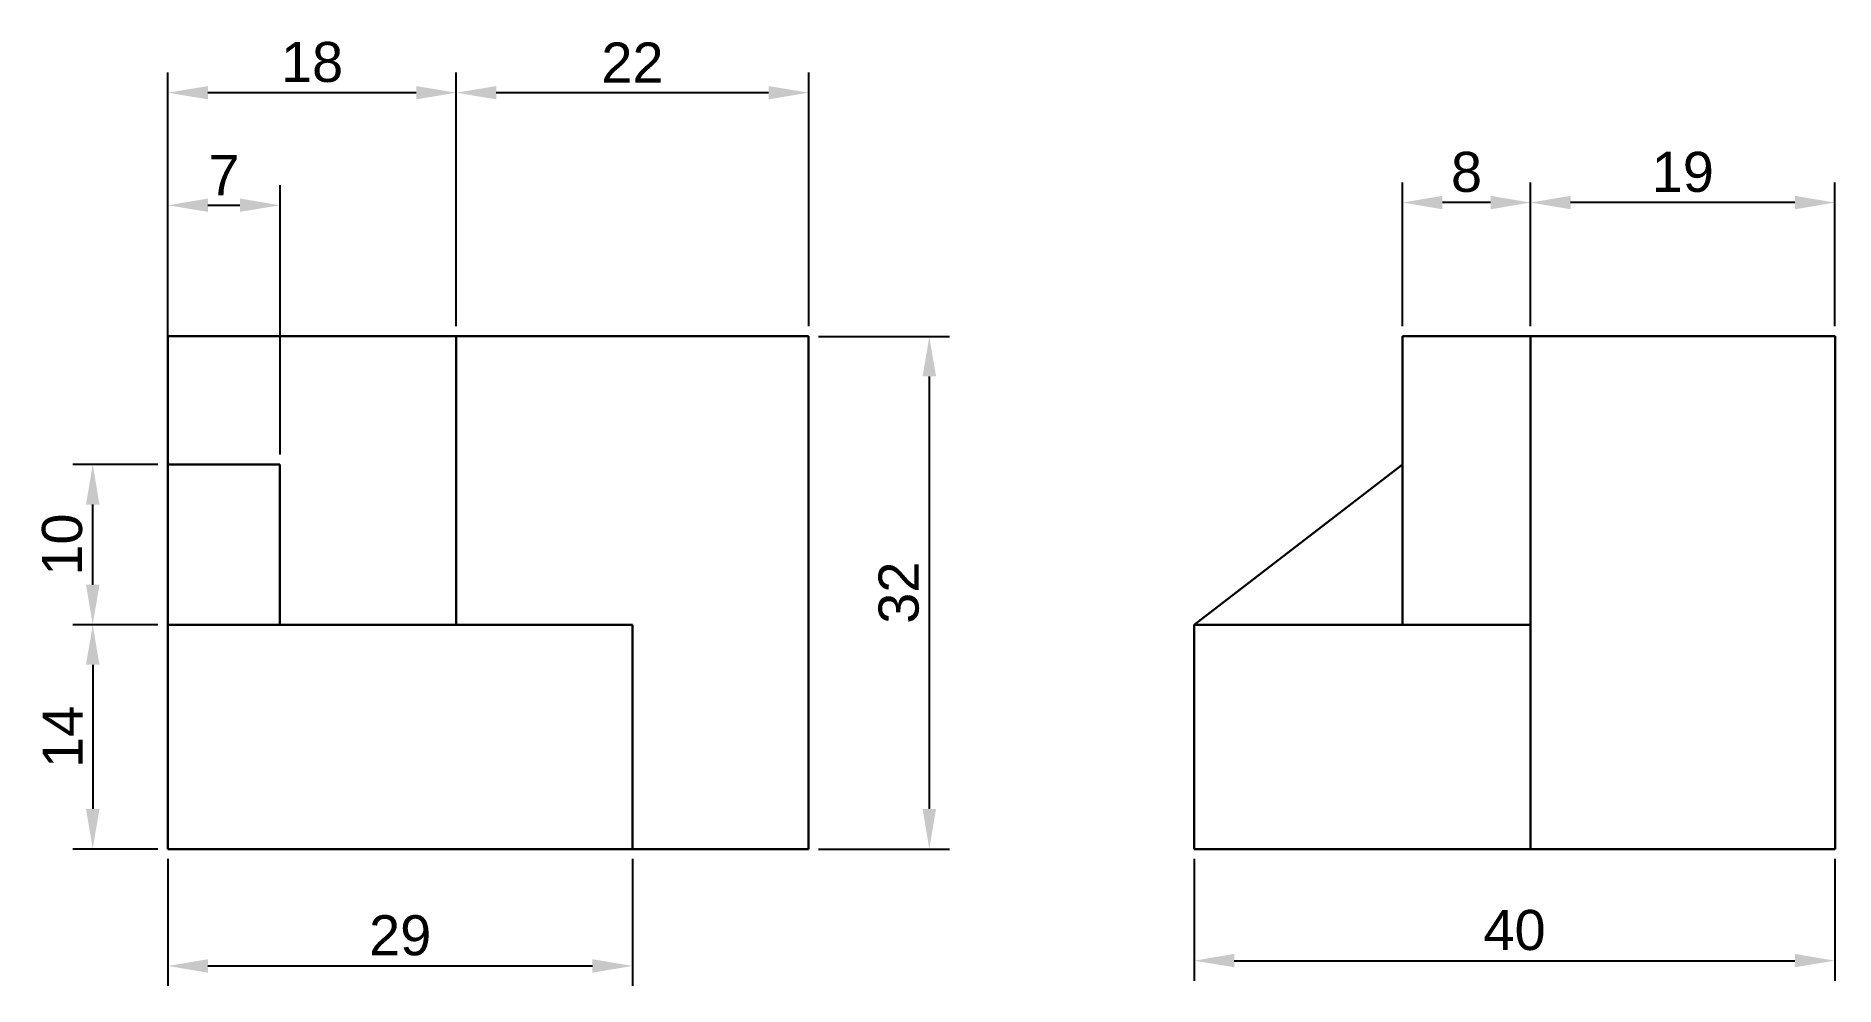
# Model space of a CAD drawing. Extents: x 632 to 745, y 1612 to 1671.
import ezdxf

# ---------------------------------------------------------------- set-up
doc = ezdxf.new("R2010")
doc.units = 12
doc.layers.get('0').update_dxf_attribs({"lineweight": 30})
doc.layers.add('cotas', color=7, linetype='Continuous')
doc.styles.get("Standard").update_dxf_attribs({"font": 'ARIAL.TTF'})
doc.dimstyles.new('ISO-25', dxfattribs={"dimtxt": 2.5, "dimasz": 2.5, "dimexe": 1.25, "dimexo": 0.625, "dimtad": 1, "dimtxsty": 'Standard', "dimcen": 2.5, "dimadec": 0, "dimazin": 0, "dimtfac": 1, "dimtmove": 0, "dimatfit": 3, "dimfxl": 1, "dimarcsym": 0})

# ---------------------------------------------------------------- blocks, each defined once
blk = doc.blocks.new('*D6')
at = {"layer": 'cotas', "color": 0, "lineweight": -2}
for p, q in [((725.76, 1652.76), (725.76, 1661.73)), ((744.76, 1652.76), (744.76, 1661.73)), ((742.26, 1660.48), (728.26, 1660.48))]:
    blk.add_line(p, q, dxfattribs=at)
at = {"layer": 'cotas', "color": 0}
for points in [[(728.26, 1660.9), (728.26, 1660.06), (725.76, 1660.48)], [(742.26, 1660.9), (742.26, 1660.06), (744.76, 1660.48)]]:
    blk.add_solid(points, dxfattribs=at)
at = {"layer": 'Defpoints', "color": 0}
for p in [(725.76, 1660.48), (725.76, 1652.13), (744.76, 1652.13)]:
    blk.add_point(p, dxfattribs=at)
at = {"layer": 'cotas', "color": 0, "insert": (735.26, 1662.38), "char_height": 2.5, "attachment_point": 5}
blk.add_mtext('19', dxfattribs=at)
blk = doc.blocks.new('*D7')
at = {"layer": 'cotas', "color": 0, "lineweight": -2}
for p, q in [((717.76, 1652.76), (717.76, 1661.73)), ((725.76, 1652.76), (725.76, 1661.73)), ((723.26, 1660.48), (720.26, 1660.48))]:
    blk.add_line(p, q, dxfattribs=at)
at = {"layer": 'cotas', "color": 0}
for points in [[(720.26, 1660.9), (720.26, 1660.06), (717.76, 1660.48)], [(723.26, 1660.9), (723.26, 1660.06), (725.76, 1660.48)]]:
    blk.add_solid(points, dxfattribs=at)
at = {"layer": 'Defpoints', "color": 0}
for p in [(717.76, 1660.48), (717.76, 1652.13), (725.76, 1652.13)]:
    blk.add_point(p, dxfattribs=at)
at = {"layer": 'cotas', "color": 0, "insert": (721.76, 1662.38), "char_height": 2.5, "attachment_point": 5}
blk.add_mtext('8', dxfattribs=at)
blk = doc.blocks.new('*D8')
at = {"layer": 'cotas', "color": 0, "lineweight": -2}
for p, q in [((704.76, 1619.51), (704.76, 1611.91)), ((744.76, 1619.51), (744.76, 1611.91)), ((707.26, 1613.16), (742.26, 1613.16))]:
    blk.add_line(p, q, dxfattribs=at)
at = {"layer": 'cotas', "color": 0}
for points in [[(707.26, 1613.58), (707.26, 1612.75), (704.76, 1613.16)], [(742.26, 1613.58), (742.26, 1612.75), (744.76, 1613.16)]]:
    blk.add_solid(points, dxfattribs=at)
at = {"layer": 'Defpoints', "color": 0}
for p in [(704.76, 1620.13), (744.76, 1620.13), (744.76, 1613.16)]:
    blk.add_point(p, dxfattribs=at)
at = {"layer": 'cotas', "color": 0, "insert": (724.76, 1615.06), "char_height": 2.5, "attachment_point": 5}
blk.add_mtext('40', dxfattribs=at)
blk = doc.blocks.new('*D9')
at = {"layer": 'cotas', "color": 0, "lineweight": -2}
for p, q in [((640.7, 1644.76), (640.7, 1661.56)), ((647.7, 1644.76), (647.7, 1661.56)), ((643.2, 1660.31), (645.2, 1660.31))]:
    blk.add_line(p, q, dxfattribs=at)
at = {"layer": 'cotas', "color": 0}
for points in [[(643.2, 1660.73), (643.2, 1659.9), (640.7, 1660.31)], [(645.2, 1660.73), (645.2, 1659.9), (647.7, 1660.31)]]:
    blk.add_solid(points, dxfattribs=at)
at = {"layer": 'Defpoints', "color": 0}
for p in [(647.7, 1660.31), (640.7, 1644.13), (647.7, 1644.13)]:
    blk.add_point(p, dxfattribs=at)
at = {"layer": 'cotas', "color": 0, "insert": (644.2, 1662.19), "char_height": 2.5, "attachment_point": 5}
blk.add_mtext('7', dxfattribs=at)
blk = doc.blocks.new('*D10')
at = {"layer": 'cotas', "color": 0, "lineweight": -2}
for p, q in [((640.7, 1652.76), (640.7, 1668.59)), ((658.7, 1652.76), (658.7, 1668.59)), ((643.2, 1667.34), (656.2, 1667.34))]:
    blk.add_line(p, q, dxfattribs=at)
at = {"layer": 'cotas', "color": 0}
for points in [[(643.2, 1667.75), (643.2, 1666.92), (640.7, 1667.34)], [(656.2, 1667.75), (656.2, 1666.92), (658.7, 1667.34)]]:
    blk.add_solid(points, dxfattribs=at)
at = {"layer": 'Defpoints', "color": 0}
for p in [(658.7, 1667.34), (640.7, 1652.13), (658.7, 1652.13)]:
    blk.add_point(p, dxfattribs=at)
at = {"layer": 'cotas', "color": 0, "insert": (649.7, 1669.24), "char_height": 2.5, "attachment_point": 5}
blk.add_mtext('18', dxfattribs=at)
blk = doc.blocks.new('*D11')
at = {"layer": 'cotas', "color": 0, "lineweight": -2}
for p, q in [((658.7, 1652.76), (658.7, 1668.59)), ((680.7, 1652.76), (680.7, 1668.59)), ((661.2, 1667.34), (678.2, 1667.34))]:
    blk.add_line(p, q, dxfattribs=at)
at = {"layer": 'cotas', "color": 0}
for points in [[(661.2, 1667.75), (661.2, 1666.92), (658.7, 1667.34)], [(678.2, 1667.75), (678.2, 1666.92), (680.7, 1667.34)]]:
    blk.add_solid(points, dxfattribs=at)
at = {"layer": 'Defpoints', "color": 0}
for p in [(680.7, 1667.34), (658.7, 1652.13), (680.7, 1652.13)]:
    blk.add_point(p, dxfattribs=at)
at = {"layer": 'cotas', "color": 0, "insert": (669.7, 1669.22), "char_height": 2.5, "attachment_point": 5}
blk.add_mtext('22', dxfattribs=at)
blk = doc.blocks.new('*D12')
at = {"layer": 'cotas', "color": 0, "lineweight": -2}
for p, q in [((681.32, 1652.13), (689.48, 1652.13)), ((688.23, 1649.63), (688.23, 1622.63)), ((681.32, 1620.13), (689.48, 1620.13))]:
    blk.add_line(p, q, dxfattribs=at)
at = {"layer": 'cotas', "color": 0}
for points in [[(687.81, 1649.63), (688.65, 1649.63), (688.23, 1652.13)], [(687.81, 1622.63), (688.65, 1622.63), (688.23, 1620.13)]]:
    blk.add_solid(points, dxfattribs=at)
at = {"layer": 'Defpoints', "color": 0}
for p in [(680.7, 1652.13), (680.7, 1620.13), (688.23, 1620.13)]:
    blk.add_point(p, dxfattribs=at)
at = {"layer": 'cotas', "color": 0, "insert": (686.33, 1636.13), "char_height": 2.5, "attachment_point": 5, "rotation": 90}
blk.add_mtext('32', dxfattribs=at)
blk = doc.blocks.new('*D13')
at = {"layer": 'cotas', "color": 0, "lineweight": -2}
for p, q in [((640.07, 1634.13), (634.76, 1634.13)), ((636.01, 1631.63), (636.01, 1622.63)), ((640.07, 1620.13), (634.76, 1620.13))]:
    blk.add_line(p, q, dxfattribs=at)
at = {"layer": 'cotas', "color": 0}
for points in [[(635.59, 1631.63), (636.43, 1631.63), (636.01, 1634.13)], [(635.59, 1622.63), (636.43, 1622.63), (636.01, 1620.13)]]:
    blk.add_solid(points, dxfattribs=at)
at = {"layer": 'Defpoints', "color": 0}
for p in [(640.7, 1634.13), (636.01, 1620.13), (640.7, 1620.13)]:
    blk.add_point(p, dxfattribs=at)
at = {"layer": 'cotas', "color": 0, "insert": (634.13, 1627.13), "char_height": 2.5, "attachment_point": 5, "rotation": 90}
blk.add_mtext('14', dxfattribs=at)
blk = doc.blocks.new('*D14')
at = {"layer": 'cotas', "color": 0, "lineweight": -2}
for p, q in [((640.7, 1619.51), (640.7, 1611.58)), ((669.7, 1619.51), (669.7, 1611.58)), ((643.2, 1612.83), (667.2, 1612.83))]:
    blk.add_line(p, q, dxfattribs=at)
at = {"layer": 'cotas', "color": 0}
for points in [[(643.2, 1613.25), (643.2, 1612.41), (640.7, 1612.83)], [(667.2, 1613.25), (667.2, 1612.41), (669.7, 1612.83)]]:
    blk.add_solid(points, dxfattribs=at)
at = {"layer": 'Defpoints', "color": 0}
for p in [(640.7, 1620.13), (669.7, 1620.13), (669.7, 1612.83)]:
    blk.add_point(p, dxfattribs=at)
at = {"layer": 'cotas', "color": 0, "insert": (655.2, 1614.73), "char_height": 2.5, "attachment_point": 5}
blk.add_mtext('29', dxfattribs=at)
blk = doc.blocks.new('*D15')
at = {"layer": 'cotas', "color": 0, "lineweight": -2}
for p, q in [((640.07, 1644.13), (634.76, 1644.13)), ((636.01, 1636.63), (636.01, 1641.63)), ((640.07, 1634.13), (634.76, 1634.13))]:
    blk.add_line(p, q, dxfattribs=at)
at = {"layer": 'cotas', "color": 0}
for points in [[(635.59, 1641.63), (636.43, 1641.63), (636.01, 1644.13)], [(635.59, 1636.63), (636.43, 1636.63), (636.01, 1634.13)]]:
    blk.add_solid(points, dxfattribs=at)
at = {"layer": 'Defpoints', "color": 0}
for p in [(636.01, 1644.13), (640.7, 1644.13), (640.7, 1634.13)]:
    blk.add_point(p, dxfattribs=at)
at = {"layer": 'cotas', "color": 0, "insert": (634.11, 1639.13), "char_height": 2.5, "attachment_point": 5, "rotation": 90}
blk.add_mtext('10', dxfattribs=at)

msp = doc.modelspace()

# ---------------------------------------------------------------- linework, layer by layer
for p, q in [((640.697, 1620.131), (640.697, 1652.131)), ((640.697, 1652.131), (658.697, 1652.131)), ((658.697, 1652.131), (658.697, 1634.131)), ((658.697, 1652.131), (680.697, 1652.131)), ((680.697, 1652.131), (680.697, 1620.131)), ((717.763, 1652.131), (725.763, 1652.131)), ((717.763, 1652.131), (717.763, 1634.131)), ((725.763, 1652.131), (744.763, 1652.131)), ((725.763, 1652.131), (725.763, 1620.131)), ((744.763, 1652.131), (744.763, 1620.131)), ((647.697, 1644.131), (640.697, 1644.131)), ((647.697, 1634.131), (647.697, 1644.131)), ((704.763, 1634.131), (717.763, 1644.131)), ((640.697, 1634.131), (669.697, 1634.131)), ((669.697, 1634.131), (669.697, 1620.131)), ((704.763, 1620.131), (704.763, 1634.131)), ((704.763, 1634.131), (725.763, 1634.131)), ((680.697, 1620.131), (640.697, 1620.131)), ((744.763, 1620.131), (704.763, 1620.131))]:
    msp.add_line(p, q)
at = {"layer": 'cotas'}
msp.add_line((640.697, 1634.131), (647.697, 1634.131), dxfattribs=at)

# ---------------------------------------------------------------- dimensions: what is measured, and where the dimension line sits
for base, p1, p2, picture, middle in [((658.697, 1667.336), (640.697, 1652.131), (658.697, 1652.131), '*D10', (649.697, 1669.237)), ((680.697, 1667.336), (658.697, 1652.131), (680.697, 1652.131), '*D11', (669.697, 1669.216)), ((647.697, 1660.313), (640.697, 1644.131), (647.697, 1644.131), '*D9', (644.197, 1662.188)), ((717.763, 1660.48), (725.763, 1652.131), (717.763, 1652.131), '*D7', (721.763, 1662.382)), ((725.763, 1660.48), (744.763, 1652.131), (725.763, 1652.131), '*D6', (735.263, 1662.382)), ((669.697, 1612.829), (640.697, 1620.131), (669.697, 1620.131), '*D14', (655.197, 1614.73)), ((744.763, 1613.163), (704.763, 1620.131), (744.763, 1620.131), '*D8', (724.763, 1615.065))]:
    dim = msp.add_linear_dim(base=base, p1=p1, p2=p2, dimstyle='ISO-25', dxfattribs=at)
    dim.commit()
    dim.dimension.update_dxf_attribs({"geometry": picture, "text_midpoint": middle})
for base, p1, p2, picture, middle in [((688.229, 1620.131), (680.697, 1652.131), (680.697, 1620.131), '*D12', (686.327, 1636.131)), ((636.01, 1644.131), (640.697, 1634.131), (640.697, 1644.131), '*D15', (634.109, 1639.131)), ((636.01, 1620.131), (640.697, 1634.131), (640.697, 1620.131), '*D13', (634.13, 1627.131))]:
    dim = msp.add_linear_dim(base=base, p1=p1, p2=p2, angle=90, dimstyle='ISO-25', dxfattribs=at)
    dim.commit()
    dim.dimension.update_dxf_attribs({"geometry": picture, "text_midpoint": middle})

doc.saveas('drawing.dxf')
